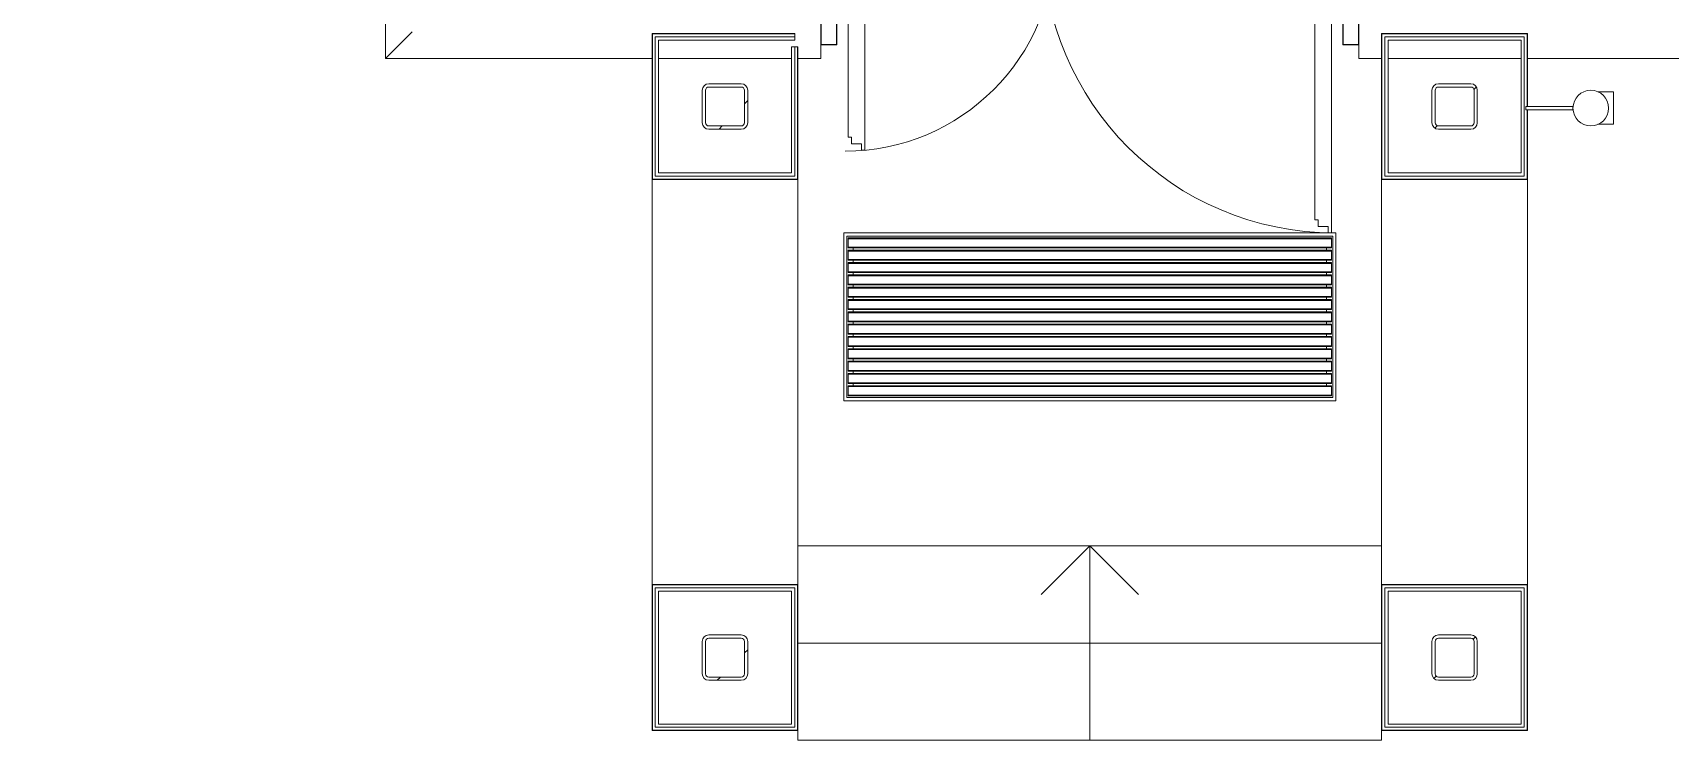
# Model space of a CAD drawing. Header units: millimetres. Extents: x -515342 to 330399, y -224905 to 507333.
# Drawn here: x -290768 to -285718, y -38254 to -36071 of the extents above; entities that cross this region are included whole.
import ezdxf

# ---------------------------------------------------------------- set-up
doc = ezdxf.new("R2010")
doc.units = ezdxf.units.MM
doc.linetypes.add('ASVP_Невидимые', pattern=[5, 3, -2])
doc.layers.get('0').update_dxf_attribs({"lineweight": 0})
for name, color, linetype, lineweight in [('Витраж', 7, 'Continuous', 0), ('Двери', 7, 'Continuous', 0), ('Лестницы', 7, 'Continuous', 0), ('Несущие колонны', 7, 'Continuous', 0), ('Обобщенные модели', 7, 'Continuous', 0), ('Ограждение', 7, 'Continuous', 0), ('Перекрытие', 7, 'Continuous', 0), ('Стены отделка', 7, 'Continuous', 0), ('Стены перегородки', 7, 'Continuous', 0), ('Стены штриховка', 7, 'Continuous', 0), ('Стрелки вверх', 7, 'Continuous', 0)]:
    doc.layers.add(name, color=color, linetype=linetype, lineweight=lineweight)

# ---------------------------------------------------------------- blocks, each defined once
blk = doc.blocks.new('Прямоугольный импост - АР_Откос_Металлический_50х330 Серый Правый_Двери-10016265-О_АР_П_1_0_000_План 1 этажа')
at = {"layer": 'Витраж'}
h = blk.add_hatch(dxfattribs=at)
h.set_pattern_fill('FP_29', color=256, style=0, pattern_type=2)
h.set_pattern_definition([(135, (86415, 410), (-106.06602, -106.06602), [])])
h.paths.add_polyline_path([(0, -100), (-50, -100), (-49, -99), (-1, -99), (0, 90)])
at = {"layer": 'Витраж', "lineweight": 18}
for p, q in [((-50, -100), (-50, 230)), ((-50, 230), (-49, 230)), ((-49, 230), (-49, -99)), ((-1, -99), (-1, 90)), ((-1, 90), (0, 90)), ((0, 90), (0, -100)), ((0, -100), (-50, -100)), ((-49, -99), (-1, -99))]:
    blk.add_line(p, q, dxfattribs=at)
blk = doc.blocks.new('Прямоугольный импост - АР_Откос_Металлический_50х330 Серый Левый_Двери-10016266-О_АР_П_1_0_000_План 1 этажа')
at = {"layer": 'Витраж'}
h = blk.add_hatch(dxfattribs=at)
h.set_pattern_fill('FP_30', color=256, style=0, pattern_type=2)
h.set_pattern_definition([(45, (-88075, 410), (-106.06602, 106.06602), [])])
h.paths.add_polyline_path([(-50, -100), (0, -100), (-1, -99), (-49, -99), (-50, 149.5)])
at = {"layer": 'Витраж', "lineweight": 18}
for p, q in [((-50, 230), (-50, -100)), ((-49, 230), (-50, 230)), ((-49, -99), (-49, 230)), ((0, 90), (-1, 90)), ((-1, 90), (-1, -99)), ((0, -100), (0, 90)), ((-50, -100), (0, -100)), ((-1, -99), (-49, -99))]:
    blk.add_line(p, q, dxfattribs=at)
blk = doc.blocks.new('Ограждение - Ограждение-10020226-О_АР_П_1_0_000_План 1 этажа')
at = {"layer": 'Ограждение'}
for p, q in [((85076.3, 2222.9), (85155, 2301.6)), ((85076.3, 2222.9), (81911.6, 2222.9)), ((85073.8, 317.5), (85076.3, 2222.9)), ((85072.7, -552), (85073.8, 307.5)), ((85072.7, -552), (85155, -469.8)), ((85895, -552), (85072.7, -552)), ((86325, -552), (85915, -552)), ((86415, -552), (86344.9, -552)), ((86415, -510), (86415, -552))]:
    blk.add_line(p, q, dxfattribs=at)
blk = doc.blocks.new('Ограждение - Ограждение-10020769-О_АР_П_1_0_000_План 1 этажа')
at = {"layer": 'Ограждение'}
for p, q in [((88075, -552), (88075, -510)), ((88145, -552), (88075, -552)), ((88575, -552), (88165, -552)), ((102187, -552), (88595, -552))]:
    blk.add_line(p, q, dxfattribs=at)
blk = doc.blocks.new('Дверь_Стальная_Фрамуга ГЛУХАЯ с импостами_2 полотна - АР_Дверь_Наружная_1560х3495h_коробка__О_Пр-10180382-О_АР_П_1_0_000_План 1 этажа')
at = {"layer": 'Двери', "lineweight": 18}
for p, q in [((-745, 140), (-745, 1040)), ((-735, 1040), (-735, 1020)), ((-704, 1020), (-735, 1020)), ((-704, 1020), (-704, 1000)), ((-704, 1000), (-694, 1000)), ((-694, 160), (-694, 1000)), ((704, 785), (694, 785)), ((694, 160), (694, 785)), ((704, 765), (704, 785)), ((704, 765), (735, 765)), ((735, 745), (735, 765)), ((745, 745), (735, 745)), ((745, 140), (745, 745)), ((-735, 160), (-735, 140)), ((-735, 160), (-694, 160)), ((735, 160), (694, 160)), ((735, 160), (735, 140)), ((-805, 120), (-805, 130)), ((-781, 130), (-805, 130)), ((-780, 130), (-760, 130)), ((-780, 130), (-780, 60)), ((-760, 120), (-760, 130)), ((-760, 120), (-740, 120)), ((-735, 140), (-745, 140)), ((-740, 79), (-740, 120)), ((735, 140), (745, 140)), ((760, 120), (740, 120)), ((740, 79), (740, 120)), ((780, 130), (760, 130)), ((760, 120), (760, 130)), ((780, 130), (780, 60)), ((781, 130), (805, 130)), ((805, 120), (805, 130)), ((-780, 60), (-724, 60)), ((-740, 79), (-724, 79)), ((-724, 60), (-724, 79)), ((740, 79), (724, 79)), ((724, 60), (724, 79)), ((780, 60), (724, 60))]:
    blk.add_line(p, q, dxfattribs=at)
at = {"layer": 'Двери', "linetype": 'ASVP_Невидимые', "lineweight": 18}
for p, q in [((-805, 120), (-805, 60)), ((-780, 120), (-805, 120)), ((780, 120), (805, 120)), ((805, 120), (805, 60)), ((-805, 60), (-780, 60)), ((805, 60), (780, 60))]:
    blk.add_line(p, q, dxfattribs=at)
at = {"layer": 'Двери', "lineweight": 18}
for centre in [(-755, 140), (755, 140)]:
    blk.add_circle(centre, 10, dxfattribs=at)
for centre, radius, start, end in [((-755, 140), 900, 0, 90), ((755, 140), 647.9, 90, 180)]:
    blk.add_arc(centre, radius, start, end, dxfattribs=at)
blk = doc.blocks.new('КПС-Квадратное пустотелое сечение-Колонна - 140x140x10SHS-V129-О_АР_П_1_0_000_План 1 этажа')
at = {"layer": 'Несущие колонны'}
h = blk.add_hatch(dxfattribs=at)
h.set_pattern_fill('FP_55', color=256, style=0, pattern_type=2)
h.set_pattern_definition([(45, (-86120, 2400), (-106.06602, 106.06602), [])])
h.paths.add_polyline_path([(-50, -70), (50, -70), (64.1, -64.1), (70, -50), (70, 50), (64.1, 64.1), (50, 70), (-50, 70), (-64.1, 64.1), (-70, 50), (-70, -50), (-64.1, -64.1)])
h.paths.add_polyline_path([(50, -60), (-50, -60), (-57.1, -57.1), (-60, -50), (-60, 50), (-57.1, 57.1), (-50, 60), (50, 60), (57.1, 57.1), (60, 50), (60, -50), (57.1, -57.1)])
at = {"layer": 'Несущие колонны', "lineweight": 18}
for p, q in [((50, 70), (-50, 70)), ((-50, 60), (50, 60)), ((-70, 50), (-70, -50)), ((-60, -50), (-60, 50)), ((60, 50), (60, -50)), ((70, -50), (70, 50)), ((50, -60), (-50, -60)), ((-50, -70), (50, -70))]:
    blk.add_line(p, q, dxfattribs=at)
for centre, radius, start, end in [((-50, 50), 20, 90, 180), ((-50, 50), 10, 90, 180), ((50, 50), 20, 360, 90), ((50, 50), 10, 0, 90), ((-50, -50), 20, 180, 270), ((-50, -50), 10, 180, 270), ((50, -50), 10, 270, 0), ((50, -50), 20, 270, 360)]:
    blk.add_arc(centre, radius, start, end, dxfattribs=at)
blk = doc.blocks.new('КПС-Квадратное пустотелое сечение-Колонна - 140x140x10SHS-V130-О_АР_П_1_0_000_План 1 этажа')
at = {"layer": 'Несущие колонны'}
h = blk.add_hatch(dxfattribs=at)
h.set_pattern_fill('FP_56', color=256, style=0, pattern_type=2)
h.set_pattern_definition([(45, (-88370, 2400), (-106.06602, 106.06602), [])])
h.paths.add_polyline_path([(50, -70), (64.1, -64.1), (70, -50), (70, 50), (64.1, 64.1), (50, 70), (-50, 70), (-64.1, 64.1), (-70, 50), (-70, -50), (-64.1, -64.1), (-50, -70), (-23.9, -70)])
h.paths.add_polyline_path([(-23.9, -60), (-50, -60), (-57.1, -57.1), (-60, -50), (-60, 50), (-57.1, 57.1), (-50, 60), (50, 60), (57.1, 57.1), (60, 50), (60, -50), (57.1, -57.1), (50, -60)])
at = {"layer": 'Несущие колонны', "lineweight": 18}
for p, q in [((50, 70), (-50, 70)), ((-50, 60), (50, 60)), ((-70, 50), (-70, -50)), ((-60, -50), (-60, 50)), ((60, 50), (60, -50)), ((70, -50), (70, 50)), ((50, -60), (-50, -60)), ((-50, -70), (50, -70))]:
    blk.add_line(p, q, dxfattribs=at)
for centre, radius, start, end in [((-50, 50), 20, 90, 180), ((-50, 50), 10, 90, 180), ((50, 50), 20, 360, 90), ((50, 50), 10, 0, 90), ((-50, -50), 20, 180, 270), ((-50, -50), 10, 180, 270), ((50, -50), 10, 270, 0), ((50, -50), 20, 270, 360)]:
    blk.add_arc(centre, radius, start, end, dxfattribs=at)
blk = doc.blocks.new('КПС-Квадратное пустотелое сечение-Колонна - 140x140x10SHS-V133-О_АР_П_1_0_000_План 1 этажа')
at = {"layer": 'Несущие колонны'}
h = blk.add_hatch(dxfattribs=at)
h.set_pattern_fill('FP_59', color=256, style=0, pattern_type=2)
h.set_pattern_definition([(45, (-86120, 700), (-106.06602, 106.06602), [])])
h.paths.add_polyline_path([(50, -70), (64.1, -64.1), (70, -50), (70, 50), (64.1, 64.1), (50, 70), (-50, 70), (-64.1, 64.1), (-70, 50), (-70, -50), (-64.1, -64.1), (-50, -70), (5.3, -70)])
h.paths.add_polyline_path([(5.3, -60), (-50, -60), (-57.1, -57.1), (-60, -50), (-60, 50), (-57.1, 57.1), (-50, 60), (50, 60), (57.1, 57.1), (60, 50), (60, -50), (57.1, -57.1), (50, -60)])
at = {"layer": 'Несущие колонны', "lineweight": 18}
for p, q in [((50, 70), (-50, 70)), ((-50, 60), (50, 60)), ((-70, 50), (-70, -50)), ((-60, -50), (-60, 50)), ((60, 50), (60, -50)), ((70, -50), (70, 50)), ((50, -60), (-50, -60)), ((-50, -70), (50, -70))]:
    blk.add_line(p, q, dxfattribs=at)
for centre, radius, start, end in [((-50, 50), 20, 90, 180), ((-50, 50), 10, 90, 180), ((50, 50), 20, 360, 90), ((50, 50), 10, 0, 90), ((-50, -50), 20, 180, 270), ((-50, -50), 10, 180, 270), ((50, -50), 10, 270, 0), ((50, -50), 20, 270, 360)]:
    blk.add_arc(centre, radius, start, end, dxfattribs=at)
blk = doc.blocks.new('КПС-Квадратное пустотелое сечение-Колонна - 140x140x10SHS-V134-О_АР_П_1_0_000_План 1 этажа')
at = {"layer": 'Несущие колонны'}
h = blk.add_hatch(dxfattribs=at)
h.set_pattern_fill('FP_60', color=256, style=0, pattern_type=2)
h.set_pattern_definition([(45, (-88370, 700), (-106.06602, 106.06602), [])])
h.paths.add_polyline_path([(-23.9, -70), (50, -70), (64.1, -64.1), (70, -50), (70, 50), (64.1, 64.1), (50, 70), (-50, 70), (-64.1, 64.1), (-70, 50), (-70, -50), (-64.1, -64.1), (-50, -70)])
h.paths.add_polyline_path([(50, -60), (-50, -60), (-57.1, -57.1), (-60, -50), (-60, 50), (-57.1, 57.1), (-50, 60), (50, 60), (57.1, 57.1), (60, 50), (60, -50), (57.1, -57.1)])
at = {"layer": 'Несущие колонны', "lineweight": 18}
for p, q in [((50, 70), (-50, 70)), ((-50, 60), (50, 60)), ((-70, 50), (-70, -50)), ((-60, -50), (-60, 50)), ((60, 50), (60, -50)), ((70, -50), (70, 50)), ((50, -60), (-50, -60)), ((-50, -70), (50, -70))]:
    blk.add_line(p, q, dxfattribs=at)
for centre, radius, start, end in [((-50, 50), 20, 90, 180), ((-50, 50), 10, 90, 180), ((50, 50), 20, 360, 90), ((50, 50), 10, 0, 90), ((-50, -50), 20, 180, 270), ((-50, -50), 10, 180, 270), ((50, -50), 10, 270, 0), ((50, -50), 20, 270, 360)]:
    blk.add_arc(centre, radius, start, end, dxfattribs=at)
blk = doc.blocks.new('ASVP_ОМ_Водосточная труба_Слив - Слив Белый-V135-О_АР_П_1_0_000_План 1 этажа')
at = {"layer": 'Обобщенные модели'}
for p, q in [((22.2, 50), (70, 50)), ((70, -50), (22.2, -50))]:
    blk.add_line(p, q, dxfattribs=at)
at = {"layer": 'Обобщенные модели', "flags": 128}
blk.add_lwpolyline([(70, 50), (70, 48.5), (70, 44.3), (70, 37.4), (70, 28.4), (70, 17.7), (70, 6), (70, -6), (70, -17.7), (70, -28.4), (70, -37.4), (70, -44.3), (70, -48.5), (70, -50)], dxfattribs=at)
blk = doc.blocks.new('Влж_Водосточная труба_Хомут - Хомут-10228117-О_АР_П_1_0_000_План 1 этажа')
at = {"layer": 'Обобщенные модели'}
for p, q in [((15965.2, -700), (15820, -700)), ((15820, -710), (15820, -700)), ((15820, -710), (15965.2, -710))]:
    blk.add_line(p, q, dxfattribs=at)
for start, end in [(90, 270), (270, 90)]:
    blk.add_arc((16020, -705), 55, start, end, dxfattribs=at)
blk.add_open_spline([(15965.2, -700), (15965.2, -700), (15965.2, -700.1), (15965.2, -700.3), (15965.2, -700.7), (15965.1, -701.1), (15965.1, -701.8), (15965.1, -702.5), (15965, -703.3), (15965, -704.2), (15965, -705), (15965, -705.8), (15965, -706.5), (15965, -707.3), (15965.1, -708.2), (15965.1, -709), (15965.2, -709.8), (15965.2, -710), (15965.2, -710)], degree=3, knots=[0, 0, 0, 0, 0.055556, 0.111111, 0.166667, 0.222222, 0.277778, 0.333333, 0.388889, 0.444444, 0.513889, 0.548611, 0.583333, 0.652778, 0.722222, 0.791667, 0.861111, 1, 1, 1, 1], dxfattribs=at)
blk = doc.blocks.new('СД_Люблино_Фасады_rvt-1-О_АР_П_1_0_000_План 1 этажа')
at = {"layer": 'Лестницы'}
for p, q in [((86345, -2055), (88145, -2055)), ((86345, -2055), (88145, -2055)), ((86345, -2355), (88145, -2355)), ((86345, -2355), (88145, -2355)), ((86345, -2655), (86345, -2625)), ((88145, -2655), (88145, -2625)), ((86345, -2655), (88145, -2655)), ((86345, -2655), (88145, -2655))]:
    blk.add_line(p, q, dxfattribs=at)
at = {"layer": 'Перекрытие'}
for p, q in [((85895, -924), (85895, -2176)), ((86345, -2176), (86345, -924)), ((88145, -924), (88145, -2176)), ((88595, -2176), (88595, -924))]:
    blk.add_line(p, q, dxfattribs=at)
at = {"layer": 'Стены отделка', "lineweight": 9}
for p, q in [((85896, -475), (85895, -475)), ((85895, -475), (85895, -925)), ((85905, -475), (85896, -475)), ((86335, -475), (85915, -475)), ((86335, -476), (86335, -475)), ((86335, -485), (86335, -476)), ((88575, -475), (88145, -475)), ((88145, -475), (88145, -476)), ((88145, -476), (88145, -485)), ((88145, -495), (88145, -925)), ((88594, -475), (88585, -475)), ((88595, -475), (88594, -475)), ((88595, -700.2), (88595, -475)), ((86344, -516), (86335, -516)), ((86345, -516), (86344, -516)), ((86345, -905), (86345, -516)), ((88595, -905), (88595, -709.8)), ((85895, -925), (85896, -925)), ((85896, -925), (85905, -925)), ((85915, -925), (86345, -925)), ((86345, -924), (86345, -915)), ((86345, -925), (86345, -924)), ((88145, -925), (88146, -925)), ((88146, -925), (88155, -925)), ((88165, -925), (88595, -925)), ((88595, -924), (88595, -915)), ((88595, -925), (88595, -924)), ((85896, -2175), (85895, -2175)), ((85895, -2175), (85895, -2625)), ((85905, -2175), (85896, -2175)), ((86325, -2175), (85915, -2175)), ((86344, -2175), (86335, -2175)), ((86345, -2175), (86344, -2175)), ((86345, -2605), (86345, -2175)), ((88146, -2175), (88145, -2175)), ((88145, -2175), (88145, -2625)), ((88155, -2175), (88146, -2175)), ((88575, -2175), (88165, -2175)), ((88594, -2175), (88585, -2175)), ((88595, -2175), (88594, -2175)), ((88595, -2605), (88595, -2175)), ((85895, -2625), (85896, -2625)), ((85896, -2625), (85905, -2625)), ((85915, -2625), (86345, -2625)), ((86345, -2624), (86345, -2615)), ((86345, -2625), (86345, -2624)), ((88145, -2625), (88146, -2625)), ((88146, -2625), (88155, -2625)), ((88165, -2625), (88595, -2625)), ((88595, -2624), (88595, -2615)), ((88595, -2625), (88595, -2624))]:
    blk.add_line(p, q, dxfattribs=at)
at = {"layer": 'Стены перегородки'}
for p, q in [((85915, -475), (85905, -475)), ((85905, -485), (85915, -485)), ((85905, -485), (85905, -915)), ((86335, -485), (85915, -485)), ((85915, -495), (86335, -495)), ((85915, -905), (85915, -495)), ((86335, -495), (86335, -485)), ((88145, -485), (88145, -495)), ((88575, -485), (88155, -485)), ((88155, -495), (88155, -485)), ((88155, -495), (88155, -915)), ((88165, -495), (88575, -495)), ((88165, -905), (88165, -495)), ((88585, -475), (88575, -475)), ((88575, -485), (88585, -485)), ((88575, -495), (88575, -905)), ((88585, -905), (88585, -485)), ((86325, -516), (86325, -905)), ((86335, -516), (86325, -516)), ((86335, -905), (86335, -516)), ((86325, -905), (85915, -905)), ((86335, -905), (86335, -915)), ((86345, -915), (86345, -905)), ((88575, -905), (88165, -905)), ((88585, -905), (88585, -915)), ((88595, -915), (88595, -905)), ((85915, -915), (85905, -915)), ((85905, -925), (85915, -925)), ((85915, -915), (86335, -915)), ((88165, -915), (88155, -915)), ((88155, -925), (88165, -925)), ((88165, -915), (88585, -915)), ((85915, -2175), (85905, -2175)), ((85905, -2185), (85915, -2185)), ((85905, -2185), (85905, -2615)), ((86325, -2185), (85915, -2185)), ((85915, -2195), (86325, -2195)), ((85915, -2605), (85915, -2195)), ((86335, -2175), (86325, -2175)), ((86325, -2185), (86335, -2185)), ((86325, -2195), (86325, -2605)), ((86335, -2605), (86335, -2185)), ((88165, -2175), (88155, -2175)), ((88155, -2185), (88165, -2185)), ((88155, -2185), (88155, -2615)), ((88575, -2185), (88165, -2185)), ((88165, -2195), (88575, -2195)), ((88165, -2605), (88165, -2195)), ((88585, -2175), (88575, -2175)), ((88575, -2185), (88585, -2185)), ((88575, -2195), (88575, -2605)), ((88585, -2605), (88585, -2185)), ((85915, -2615), (85905, -2615)), ((85905, -2625), (85915, -2625)), ((86325, -2605), (85915, -2605)), ((85915, -2615), (86335, -2615)), ((86335, -2605), (86335, -2615)), ((86345, -2615), (86345, -2605)), ((88165, -2615), (88155, -2615)), ((88155, -2625), (88165, -2625)), ((88575, -2605), (88165, -2605)), ((88165, -2615), (88585, -2615)), ((88585, -2605), (88585, -2615)), ((88595, -2615), (88595, -2605))]:
    blk.add_line(p, q, dxfattribs=at)
at = {"layer": 'Стены штриховка'}
for p, q in [((85896, -475), (85895, -475)), ((85895, -475), (85895, -476)), ((85895, -476), (85896, -476)), ((85905, -475), (85896, -475)), ((85896, -475), (85896, -476)), ((85896, -476), (85905, -476)), ((85896, -476), (85896, -924)), ((85915, -475), (85905, -475)), ((85905, -476), (85905, -475)), ((85905, -476), (85915, -476)), ((85915, -476), (85915, -475)), ((86335, -476), (85915, -476)), ((88146, -475), (88145, -475)), ((88145, -475), (88145, -476)), ((88146, -476), (88145, -476)), ((88145, -485), (88145, -495)), ((88145, -485), (88146, -485)), ((88146, -476), (88146, -475)), ((88575, -476), (88146, -476)), ((88146, -485), (88146, -476)), ((88146, -495), (88146, -485)), ((88146, -495), (88146, -924)), ((88585, -475), (88575, -475)), ((88575, -476), (88585, -476)), ((88585, -475), (88585, -476)), ((88585, -476), (88594, -476)), ((88595, -475), (88594, -475)), ((88594, -476), (88594, -475)), ((88594, -476), (88595, -476)), ((88594, -700.2), (88594, -476)), ((88595, -476), (88595, -475)), ((86344, -905), (86344, -516)), ((88594, -905), (88594, -709.8)), ((86344, -905), (86344, -915)), ((86345, -915), (86345, -905)), ((88594, -905), (88594, -915)), ((88595, -915), (88595, -905)), ((85896, -924), (85895, -924)), ((85895, -924), (85895, -925)), ((85895, -925), (85896, -925)), ((85896, -924), (85896, -925)), ((85905, -924), (85896, -924)), ((85915, -924), (85905, -924)), ((85905, -925), (85905, -924)), ((85905, -925), (85915, -925)), ((85915, -924), (86344, -924)), ((86344, -915), (86344, -924)), ((86345, -915), (86344, -915)), ((86344, -924), (86345, -924)), ((86344, -924), (86344, -925)), ((86344, -925), (86345, -925)), ((86345, -925), (86345, -924)), ((88146, -924), (88145, -924)), ((88145, -924), (88145, -925)), ((88145, -925), (88146, -925)), ((88146, -924), (88146, -925)), ((88155, -924), (88146, -924)), ((88165, -924), (88155, -924)), ((88155, -925), (88155, -924)), ((88155, -925), (88165, -925)), ((88165, -924), (88594, -924)), ((88594, -915), (88594, -924)), ((88595, -915), (88594, -915)), ((88594, -924), (88595, -924)), ((88594, -924), (88594, -925)), ((88594, -925), (88595, -925)), ((88595, -925), (88595, -924)), ((85896, -2175), (85895, -2175)), ((85895, -2175), (85895, -2176)), ((85895, -2176), (85896, -2176)), ((85896, -2175), (85896, -2176)), ((85896, -2176), (85905, -2176)), ((85896, -2176), (85896, -2624)), ((85915, -2175), (85905, -2175)), ((85905, -2176), (85905, -2175)), ((85905, -2176), (85915, -2176)), ((86325, -2176), (85915, -2176)), ((86335, -2175), (86325, -2175)), ((86325, -2176), (86335, -2176)), ((86335, -2175), (86335, -2176)), ((86335, -2176), (86344, -2176)), ((86345, -2175), (86344, -2175)), ((86344, -2176), (86344, -2175)), ((86344, -2176), (86345, -2176)), ((86344, -2605), (86344, -2176)), ((86345, -2176), (86345, -2175)), ((88146, -2175), (88145, -2175)), ((88145, -2175), (88145, -2176)), ((88145, -2176), (88146, -2176)), ((88146, -2175), (88146, -2176)), ((88146, -2176), (88155, -2176)), ((88146, -2176), (88146, -2624)), ((88165, -2175), (88155, -2175)), ((88155, -2176), (88155, -2175)), ((88155, -2176), (88165, -2176)), ((88575, -2176), (88165, -2176)), ((88585, -2175), (88575, -2175)), ((88575, -2176), (88585, -2176)), ((88585, -2175), (88585, -2176)), ((88585, -2176), (88594, -2176)), ((88595, -2175), (88594, -2175)), ((88594, -2176), (88594, -2175)), ((88594, -2176), (88595, -2176)), ((88594, -2605), (88594, -2176)), ((88595, -2176), (88595, -2175)), ((85896, -2624), (85895, -2624)), ((85895, -2624), (85895, -2625)), ((85895, -2625), (85896, -2625)), ((85896, -2624), (85896, -2625)), ((85905, -2624), (85896, -2624)), ((85915, -2624), (85905, -2624)), ((85905, -2625), (85905, -2624)), ((85905, -2625), (85915, -2625)), ((85915, -2624), (86344, -2624)), ((86344, -2605), (86344, -2615)), ((86344, -2615), (86344, -2624)), ((86345, -2615), (86344, -2615)), ((86344, -2624), (86345, -2624)), ((86344, -2624), (86344, -2625)), ((86344, -2625), (86345, -2625)), ((86345, -2615), (86345, -2605)), ((86345, -2625), (86345, -2624)), ((88146, -2624), (88145, -2624)), ((88145, -2624), (88145, -2625)), ((88145, -2625), (88146, -2625)), ((88146, -2624), (88146, -2625)), ((88155, -2624), (88146, -2624)), ((88165, -2624), (88155, -2624)), ((88155, -2625), (88155, -2624)), ((88155, -2625), (88165, -2625)), ((88165, -2624), (88594, -2624)), ((88594, -2605), (88594, -2615)), ((88594, -2615), (88594, -2624)), ((88595, -2615), (88594, -2615)), ((88594, -2624), (88595, -2624)), ((88594, -2624), (88594, -2625)), ((88594, -2625), (88595, -2625)), ((88595, -2615), (88595, -2605)), ((88595, -2625), (88595, -2624))]:
    blk.add_line(p, q, dxfattribs=at)
at = {"layer": 'Витраж', "lineweight": 9, "extrusion": (0, 0, -1)}
blk.add_blockref('Прямоугольный импост - АР_Откос_Металлический_50х330 Серый Правый_Двери-10016265-О_АР_П_1_0_000_План 1 этажа', (-86415, -410), dxfattribs=at)
at = {"layer": 'Витраж', "lineweight": 9}
blk.add_blockref('Прямоугольный импост - АР_Откос_Металлический_50х330 Серый Левый_Двери-10016266-О_АР_П_1_0_000_План 1 этажа', (88075, -410), dxfattribs=at)
at = {"layer": 'Двери', "lineweight": 9, "rotation": 180}
blk.add_blockref('Дверь_Стальная_Фрамуга ГЛУХАЯ с импостами_2 полотна - АР_Дверь_Наружная_1560х3495h_коробка__О_Пр-10180382-О_АР_П_1_0_000_План 1 этажа', (87245, -50), dxfattribs=at)
at = {"layer": 'Несущие колонны', "lineweight": 9}
for name, p in [('КПС-Квадратное пустотелое сечение-Колонна - 140x140x10SHS-V133-О_АР_П_1_0_000_План 1 этажа', (86120, -700)), ('КПС-Квадратное пустотелое сечение-Колонна - 140x140x10SHS-V134-О_АР_П_1_0_000_План 1 этажа', (88370, -700)), ('КПС-Квадратное пустотелое сечение-Колонна - 140x140x10SHS-V129-О_АР_П_1_0_000_План 1 этажа', (86120, -2400)), ('КПС-Квадратное пустотелое сечение-Колонна - 140x140x10SHS-V130-О_АР_П_1_0_000_План 1 этажа', (88370, -2400))]:
    blk.add_blockref(name, p, dxfattribs=at)
at = {"layer": 'Обобщенные модели', "lineweight": 9}
blk.add_blockref('Влж_Водосточная труба_Хомут - Хомут-10228117-О_АР_П_1_0_000_План 1 этажа', (72770, 0), dxfattribs=at)
at = {"layer": 'Обобщенные модели', "lineweight": 9, "extrusion": (0, 0, -1), "rotation": 180}
blk.add_blockref('ASVP_ОМ_Водосточная труба_Слив - Слив Белый-V135-О_АР_П_1_0_000_План 1 этажа', (-88789.6, -705), dxfattribs=at)
at = {"layer": 'Ограждение', "lineweight": 9}
for name in ['Ограждение - Ограждение-10020769-О_АР_П_1_0_000_План 1 этажа', 'Ограждение - Ограждение-10020226-О_АР_П_1_0_000_План 1 этажа']:
    blk.add_blockref(name, (0, 0), dxfattribs=at)
blk = doc.blocks.new('Грязезащита_Решетка - АР_Грязезащитная решетка_1500х500х23-10546506-О_АР_П_1_0_000_План 1 этажа')
at = {"layer": 'Обобщенные модели'}
for p, q in [((-759, 259), (759, 259)), ((-759, 259), (-759, -259)), ((759, 259), (759, -259)), ((-749, 249), (-749, -249)), ((749, 249), (-749, 249)), ((-745, 241), (-745, 243.5)), ((-745, 243.5), (745, 243.5)), ((-745, 215), (-745, 241)), ((-745, 241), (745, 241)), ((-745, 212.5), (-745, 215)), ((-745, 215), (745, 215)), ((745, 212.5), (-745, 212.5)), ((-745, 203), (-745, 205.5)), ((-745, 205.5), (745, 205.5)), ((-745, 177), (-745, 203)), ((-745, 203), (745, 203)), ((-730, 212.5), (-730, 205.5)), ((730, 205.5), (730, 212.5)), ((745, 243.5), (745, 241)), ((745, 241), (745, 215)), ((745, 215), (745, 212.5)), ((745, 205.5), (745, 203)), ((745, 203), (745, 177)), ((749, -249), (749, 249)), ((-745, 174.5), (-745, 177)), ((-745, 177), (745, 177)), ((745, 174.5), (-745, 174.5)), ((-745, 165), (-745, 167.5)), ((-745, 167.5), (745, 167.5)), ((-745, 139), (-745, 165)), ((-745, 165), (745, 165)), ((-730, 174.5), (-730, 167.5)), ((730, 167.5), (730, 174.5)), ((745, 177), (745, 174.5)), ((745, 167.5), (745, 165)), ((745, 165), (745, 139)), ((-745, 136.5), (-745, 139)), ((-745, 139), (745, 139)), ((745, 136.5), (-745, 136.5)), ((-745, 127), (-745, 129.5)), ((-745, 129.5), (745, 129.5)), ((-745, 101), (-745, 127)), ((-745, 127), (745, 127)), ((-745, 98.5), (-745, 101)), ((-745, 101), (745, 101)), ((-730, 136.5), (-730, 129.5)), ((730, 129.5), (730, 136.5)), ((745, 139), (745, 136.5)), ((745, 129.5), (745, 127)), ((745, 127), (745, 101)), ((745, 101), (745, 98.5)), ((745, 98.5), (-745, 98.5)), ((-745, 89), (-745, 91.5)), ((-745, 91.5), (745, 91.5)), ((-745, 63), (-745, 89)), ((-745, 89), (745, 89)), ((-745, 60.5), (-745, 63)), ((-745, 63), (745, 63)), ((745, 60.5), (-745, 60.5)), ((-745, 51), (-745, 53.5)), ((-745, 53.5), (745, 53.5)), ((-745, 25), (-745, 51)), ((-745, 51), (745, 51)), ((-730, 98.5), (-730, 91.5)), ((-730, 60.5), (-730, 53.5)), ((730, 91.5), (730, 98.5)), ((730, 53.5), (730, 60.5)), ((745, 91.5), (745, 89)), ((745, 89), (745, 63)), ((745, 63), (745, 60.5)), ((745, 53.5), (745, 51)), ((745, 51), (745, 25)), ((-745, 22.5), (-745, 25)), ((-745, 25), (745, 25)), ((745, 22.5), (-745, 22.5)), ((-745, 13), (-745, 15.5)), ((-745, 15.5), (745, 15.5)), ((-745, -13), (-745, 13)), ((-745, 13), (745, 13)), ((-730, 22.5), (-730, 15.5)), ((730, 15.5), (730, 22.5)), ((745, 25), (745, 22.5)), ((745, 15.5), (745, 13)), ((745, 13), (745, -13)), ((-745, -15.5), (-745, -13)), ((-745, -13), (745, -13)), ((745, -15.5), (-745, -15.5)), ((-745, -25), (-745, -22.5)), ((-745, -22.5), (745, -22.5)), ((-745, -51), (-745, -25)), ((-745, -25), (745, -25)), ((-730, -15.5), (-730, -22.5)), ((730, -22.5), (730, -15.5)), ((745, -13), (745, -15.5)), ((745, -22.5), (745, -25)), ((745, -25), (745, -51)), ((-745, -53.5), (-745, -51)), ((-745, -51), (745, -51)), ((745, -53.5), (-745, -53.5)), ((-745, -63), (-745, -60.5)), ((-745, -60.5), (745, -60.5)), ((-745, -89), (-745, -63)), ((-745, -63), (745, -63)), ((-745, -91.5), (-745, -89)), ((-745, -89), (745, -89)), ((745, -91.5), (-745, -91.5)), ((-745, -101), (-745, -98.5)), ((-745, -98.5), (745, -98.5)), ((-730, -53.5), (-730, -60.5)), ((-730, -91.5), (-730, -98.5)), ((730, -60.5), (730, -53.5)), ((730, -98.5), (730, -91.5)), ((745, -51), (745, -53.5)), ((745, -60.5), (745, -63)), ((745, -63), (745, -89)), ((745, -89), (745, -91.5)), ((745, -98.5), (745, -101)), ((-745, -127), (-745, -101)), ((-745, -101), (745, -101)), ((-745, -129.5), (-745, -127)), ((-745, -127), (745, -127)), ((745, -129.5), (-745, -129.5)), ((-745, -139), (-745, -136.5)), ((-745, -136.5), (745, -136.5)), ((-745, -165), (-745, -139)), ((-745, -139), (745, -139)), ((-730, -129.5), (-730, -136.5)), ((730, -136.5), (730, -129.5)), ((745, -101), (745, -127)), ((745, -127), (745, -129.5)), ((745, -136.5), (745, -139)), ((745, -139), (745, -165)), ((-745, -167.5), (-745, -165)), ((-745, -165), (745, -165)), ((745, -167.5), (-745, -167.5)), ((-745, -177), (-745, -174.5)), ((-745, -174.5), (745, -174.5)), ((-745, -203), (-745, -177)), ((-745, -177), (745, -177)), ((-730, -167.5), (-730, -174.5)), ((730, -174.5), (730, -167.5)), ((745, -165), (745, -167.5)), ((745, -174.5), (745, -177)), ((745, -177), (745, -203)), ((-749, -249), (749, -249)), ((-745, -205.5), (-745, -203)), ((-745, -203), (745, -203)), ((745, -205.5), (-745, -205.5)), ((-745, -215), (-745, -212.5)), ((-745, -212.5), (745, -212.5)), ((-745, -241), (-745, -215)), ((-745, -215), (745, -215)), ((-745, -243.5), (-745, -241)), ((-745, -241), (745, -241)), ((745, -243.5), (-745, -243.5)), ((-730, -205.5), (-730, -212.5)), ((730, -212.5), (730, -205.5)), ((745, -203), (745, -205.5)), ((745, -212.5), (745, -215)), ((745, -215), (745, -241)), ((745, -241), (745, -243.5)), ((759, -259), (-759, -259))]:
    blk.add_line(p, q, dxfattribs=at)

msp = doc.modelspace()

# ---------------------------------------------------------------- linework, layer by layer
at = {"layer": 'Стрелки вверх'}
for p, q in [((-287508.1427, -37653.5295), (-287658.1427, -37803.5295)), ((-287508.1427, -37953.5295), (-287508.1427, -37653.5295)), ((-287508.1427, -37653.5295), (-287358.1427, -37803.5295)), ((-287508.1427, -38253.5295), (-287508.1427, -37953.5295))]:
    msp.add_line(p, q, dxfattribs=at)

# ---------------------------------------------------------------- block references
msp.add_blockref('СД_Люблино_Фасады_rvt-1-О_АР_П_1_0_000_План 1 этажа', (-374753.1427, -35598.5295))
at = {"layer": 'Обобщенные модели'}
msp.add_blockref('Грязезащита_Решетка - АР_Грязезащитная решетка_1500х500х23-10546506-О_АР_П_1_0_000_План 1 этажа', (-287508.1427, -36947.5295), dxfattribs=at)

doc.saveas('drawing.dxf')
